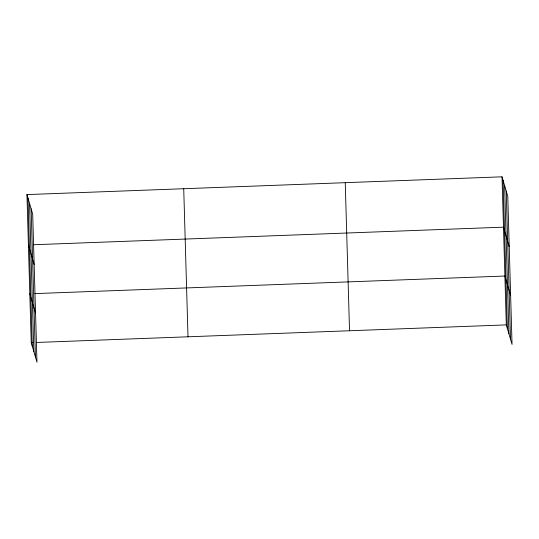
<?xml version="1.0" encoding="UTF-8"?>
<svg xmlns="http://www.w3.org/2000/svg" width="539" height="539" viewBox="0 0 539 539"><rect width="100%" height="100%" fill="white"/><g stroke="black" fill="none" stroke-linecap="round" stroke-linejoin="round"><path stroke-width="0.81" d="M26.95 194.586L32.697 214.111L36.975 362.181L31.228 342.656L26.95 194.586L502.025 176.819L507.772 196.344L512.05 344.414L506.303 324.889L502.025 176.819M33.384 244.746L503.48 227.162L509.227 246.687M34.792 293.607L504.895 276.029L510.642 295.547M31.228 342.656L32.886 342.595M36.207 342.474L506.303 324.889M28.405 244.928L34.152 264.454M29.813 293.795L35.561 313.314M506.222 191.082L510.5 339.152M504.625 185.659L508.904 333.729M503.076 180.39L507.354 328.467M345.25 182.681L349.528 330.751M183.725 188.724L188.003 336.794M31.147 208.849L35.426 356.919M29.551 203.425L33.829 351.495M28.001 198.157L32.279 346.233"/></g></svg>
